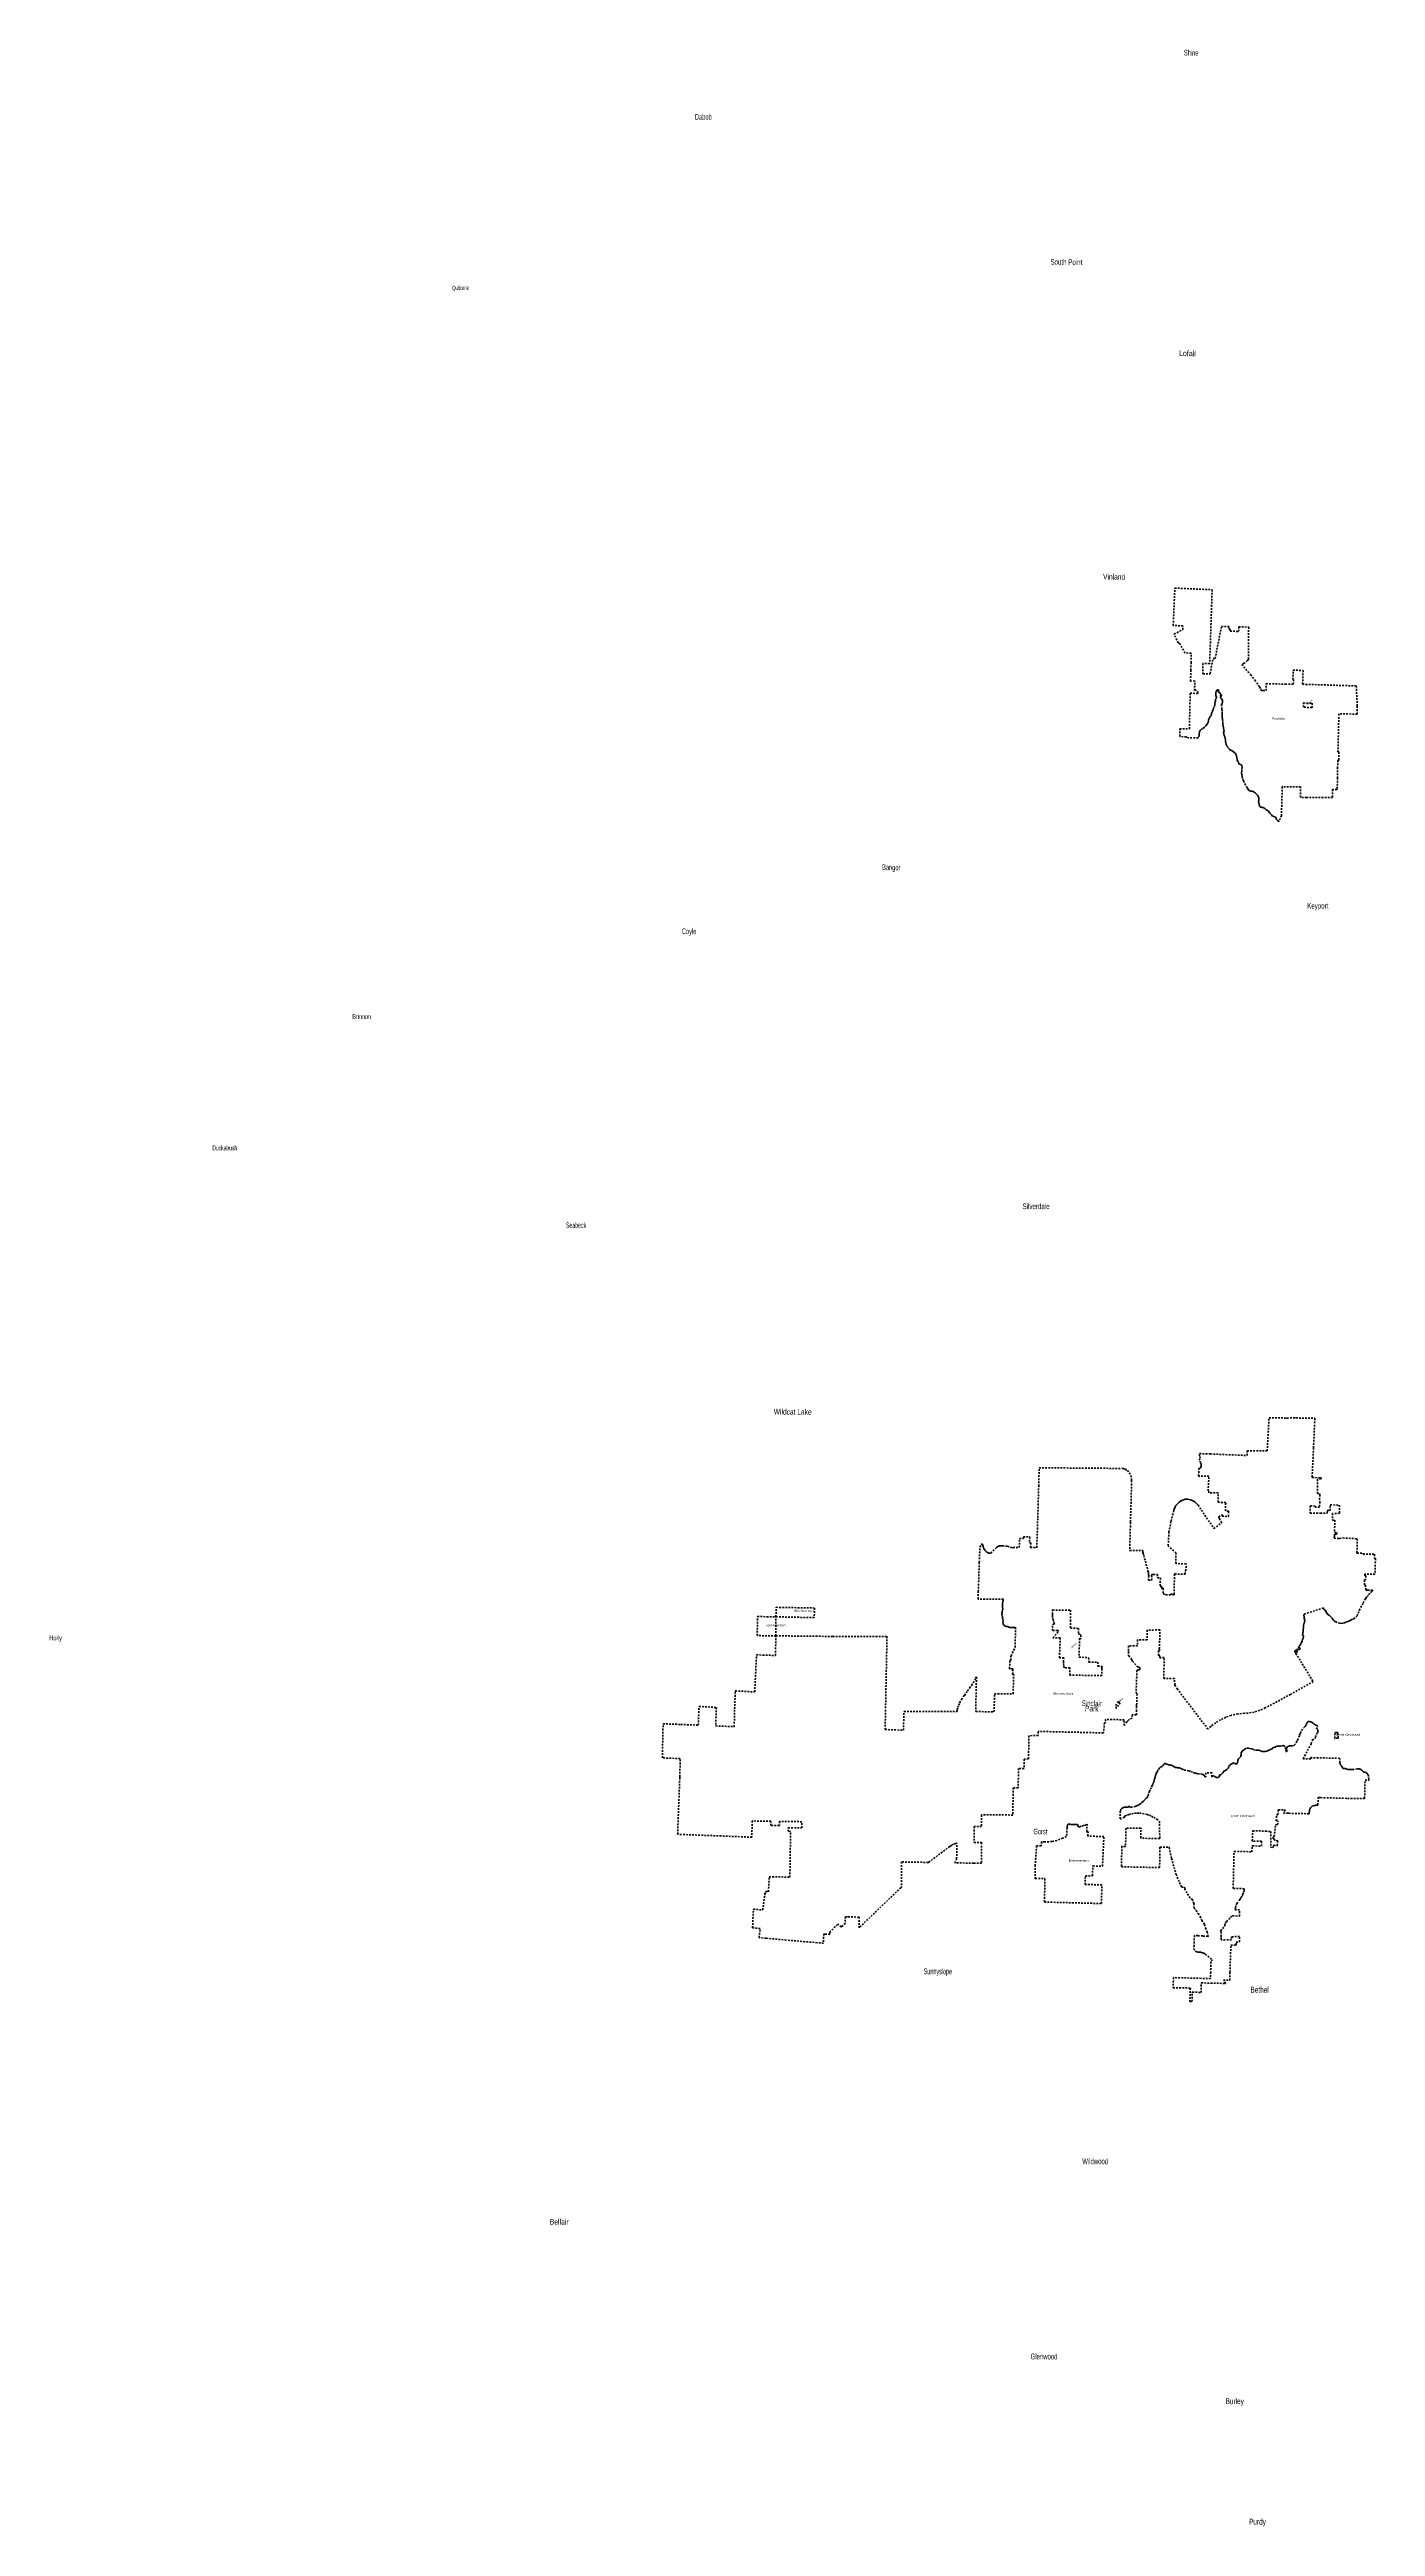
# Model space of a CAD drawing. Header units: feet. Extents: x -903180 to 1023491, y -707744 to 564635.
# Drawn here: x -491410 to -397663, y -35489 to 139624 of the extents above; entities that cross this region are included whole.
import ezdxf

# ---------------------------------------------------------------- set-up
doc = ezdxf.new("R2010")
doc.units = ezdxf.units.FT
doc.header["$LTSCALE"] = 80
doc.linetypes.add('SHORT_DASHED', pattern=[2.7, 1.5, -1.2])
doc.layers.add('13', color=7, linetype='SHORT_DASHED', lineweight=40)
doc.layers.add('16', color=7, linetype='Continuous')
doc.layers.add('36', color=7, linetype='Continuous')

msp = doc.modelspace()

# ---------------------------------------------------------------- linework, layer by layer
at = {"layer": '13'}
for p, q in [((-409154.26, 92911.43), (-409225.84, 92771.83)), ((-398958.73, 92632.28), (-400249.12, 92670.76)), ((-401509.36, 38577.57), (-401755.74, 38526.94)), ((-412134.04, 30373.94), (-412133.37, 30423.93)), ((-440050.65, 27475.61), (-440054.21, 28819.98)), ((-401210.97, 29293), (-401256.81, 29321.89)), ((-409303.62, 21071.29), (-409511.11, 20883.95)), ((-406887.55, 19464.32), (-406983.19, 19397.25)), ((-411799.83, 18165.48), (-411820.46, 18173.02)), ((-400131.07, 18353.94), (-400146.75, 18380.44)), ((-414948.64, 15355.95), (-414976.11, 15357.53)), ((-403783.96, 14928.44), (-402378.27, 14898.92)), ((-427486.71, 12744.3), (-427620.85, 12677.96)), ((-412091.13, 11770.89), (-412086.33, 11748.11))]:
    msp.add_line(p, q, dxfattribs=at)
for points in [[(-409225.84, 92771.83), (-409267.05, 92639.63), (-409289.79, 92523.16), (-409343.46, 92463.83), (-409407.92, 92372.47), (-409450.09, 92286.67), (-409463.44, 92230.5), (-409479.1, 92160.26), (-409500.98, 92082.09), (-409533.41, 91981.97), (-409585.58, 91900.41), (-409637.19, 91843.06), (-409695.47, 91757.61), (-409767.62, 91682.55), (-409881.98, 91610.43), (-409957.38, 91569.71), (-410014.59, 91532.63), (-410068.3, 91471.29), (-410104.63, 91377.3), (-410131.88, 91238.75), (-410133.91, 91148.05), (-410174.12, 90965.92), (-410180.17, 90954.03), (-410204.3, 90954.72), (-411037.73, 90978.56), (-411021.65, 91014.05), (-411012.64, 91033.94), (-411035.87, 91034.74), (-411485.89, 91050.18), (-411503.15, 91050.78), (-411502.82, 91070.87), (-411494.05, 91600.24), (-410822.34, 91604.59), (-410762.3, 94111.87), (-410251.02, 94106.83), (-410186.97, 94180.06), (-410346.19, 94352.9), (-410448.07, 94298.64), (-410442.87, 94982.15), (-410737.08, 94977.4), (-410709.6, 95743.62), (-410703.85, 96274.92), (-410687.96, 96949.09), (-411129.71, 96965.26), (-411518.28, 97654.83), (-411611.95, 97683.47), (-411895.79, 98294.54), (-411288.13, 98625.66), (-411276.09, 98872.49), (-411961.84, 98910.69), (-411847.48, 101548.23), (-409209.83, 101433.85), (-409384.68, 96221.92), (-409859.26, 96228.97), (-409866.33, 95516.89), (-409866.53, 95496.8), (-409850.44, 95496.41), (-409378.64, 95484.99), (-409358.28, 95484.5), (-409354.32, 95504.51), (-409145.11, 96562.29), (-408996.21, 96560.91), (-408551.19, 98844.19), (-408027.18, 98830.57), (-408033.45, 98655.68), (-407933.47, 98653.08), (-407938.84, 98503.17), (-407339.02, 98487.58), (-407327.38, 98812.39), (-406627.59, 98794.2), (-406632.23, 96633.42), (-406634.08, 96515.83), (-406714.68, 96421.44), (-406878.62, 96267.55), (-406946.83, 96235.23), (-407117.93, 96146.95), (-406484.89, 95415.24), (-406181.14, 95033.99), (-405926.38, 94665.42), (-405915.36, 94645.42), (-405900.64, 94625.42), (-405851.47, 94558.59), (-405758.64, 94405.92), (-405707.34, 94277.2), (-405607.74, 94304.5), (-405380.24, 94299.52), (-405386.19, 94793.56), (-404039.42, 94755.49), (-403473.11, 94750.73), (-403462.94, 95080.15), (-403504.85, 95083.29), (-403480.67, 95742.91), (-402778.77, 95727.28), (-402814.62, 94749.44)], [(-402814.62, 94749.44), (-399019.78, 94632.35), (-398950.18, 93194.25), (-398958.73, 92632.28)], [(-407347.64, 89248.56), (-407388.87, 89295.83), (-407427.49, 89369.26), (-407472.46, 89428.72), (-407449.57, 89462.5), (-407460.58, 89599.86), (-407483.06, 89674.96), (-407515.61, 89750.27), (-407555.57, 89853.98), (-407614.95, 89899.63), (-407693.95, 89967.9), (-407804.94, 90046.93), (-407902.36, 90101.47), (-408003.37, 90176.26), (-408093.78, 90275.01), (-408163.48, 90399.53), (-408211.75, 90491.32), (-408253.6, 90601.12), (-408273.65, 90694.31), (-408268.62, 90829.31), (-408284.67, 90922.42), (-408314.39, 91033.97), (-408354.4, 91135.67), (-408378.21, 91241.04), (-408397.68, 91360.44), (-408363.86, 91432.3), (-408387.86, 91529.61), (-408414.9, 91671.35), (-408433.65, 91823), (-408458.76, 91960.67), (-408457.44, 92109.86), (-408479.02, 92225.28), (-408487.09, 92314.18), (-408490.66, 92425.16), (-408501.68, 92562.52), (-408496.34, 92711.63), (-408502.65, 92879.14), (-408516.32, 92988.34), (-408545.35, 93220.86), (-408546.1, 93277.34), (-408511.56, 93381.46), (-408466.6, 93501.47), (-408478.33, 93606.59), (-408511.74, 93643.61), (-408560.29, 93723.31), (-408587.52, 93766.25), (-408614.75, 93809.19), (-408621.8, 93853.7), (-408598.81, 93891.52), (-408559, 93961.24), (-408544.32, 93987.14), (-408553.94, 94007.51), (-408574.15, 94003.91), (-408586.77, 93979.99), (-408607.48, 93954.22), (-408625.86, 93942.53), (-408625.55, 93956.63), (-408606.62, 93992.51), (-408603.57, 94038.83), (-408618.77, 94079.49), (-408645.95, 94124.45), (-408677.7, 94145.3), (-408705.42, 94166.07), (-408739.09, 94191), (-408788.69, 94224.34), (-408778.04, 94250.32), (-408751.02, 94288.06), (-408736.39, 94311.93), (-408721.8, 94333.8), (-408766.04, 94336.77), (-408793.85, 94353.51), (-408823.81, 94364.25), (-408839.86, 94366.6), (-408862.45, 94346.93), (-408891.66, 94301.19), (-408912.51, 94269.37), (-408946.06, 94209.61), (-408949.46, 94147.16), (-408952.83, 94086.74), (-408958.07, 94032.41), (-408943.73, 93953.46), (-408924.92, 93894.56), (-408902.3, 93825.51), (-408905.43, 93775.16), (-408934.47, 93737.48), (-408973.82, 93687.92), (-408978.84, 93643.66), (-408980.47, 93571.1), (-408991.7, 93518.92), (-408997.87, 93513), (-409016.71, 93390.4), (-409031.27, 93279.8), (-409084.91, 93131.74), (-409119.59, 93021.59), (-409154.26, 92911.43)], [(-400249.12, 92670.76), (-400249.6, 92650.97), (-400313.81, 89999.04), (-400314.32, 89977.89), (-400294.29, 89977.69), (-400263.85, 89977.38), (-400243.85, 89977.17), (-400244.33, 89957.33), (-400257.09, 89430.87), (-400258.01, 89380.63), (-400258.37, 89360.7), (-400278.37, 89361.19), (-400333.91, 89359.07), (-400335.92, 88874.21), (-400348.55, 88181.75), (-400349.27, 88141.75), (-400364.16, 87325.59), (-400364.47, 87308.36), (-400384.52, 87308.73), (-400691.13, 87314.35), (-400700.28, 86747.36), (-402499.36, 86747.94), (-402509.02, 86747.95), (-402539.36, 86748.37), (-402970.07, 86754.51), (-402951.77, 87487.45), (-404255.83, 87511.76), (-404311.56, 85472.34), (-404478.56, 85044.28), (-404581.41, 85109.2), (-404656.08, 85191.48), (-404688.21, 85284.94), (-404735.15, 85346.45), (-404850.87, 85393.32), (-404938.55, 85433.53), (-404995.78, 85485.19), (-405060.52, 85561.21), (-405125.03, 85647.3), (-405173.8, 85716.91), (-405234.74, 85782.77), (-405288.12, 85826.27), (-405389.53, 85882.92), (-405456.69, 85940.84), (-405515.98, 85990.52), (-405569.63, 86021.93), (-405633.71, 86037.44), (-405679.94, 86040.46), (-405728.01, 86051.58), (-405776.03, 86064.73), (-405818.11, 86073.71), (-405867.24, 86127.2), (-405868.22, 86173.6), (-405896.74, 86248.83), (-405918.45, 86358.19), (-405930.46, 86451.2), (-405918.51, 86535.63), (-405914.05, 86644.43), (-405920.26, 86727.24), (-405950.42, 86818.62), (-406002.95, 86900.43), (-406073.55, 86984.63), (-406158.32, 87065.12), (-406241.39, 87131.45), (-406308.9, 87173.24), (-406385.06, 87189.01), (-406465.51, 87192.78), (-406545.73, 87206.61), (-406629.25, 87252.79), (-406673.86, 87328.37), (-406745.57, 87452.93), (-406854.43, 87626.68), (-406944.81, 87816.18), (-406998.54, 87934.3), (-407059.73, 88078.8), (-407094.77, 88222.73), (-407113.93, 88356.23), (-407123.25, 88479.44), (-407116.71, 88592.22), (-407110.95, 88759.46), (-407087.85, 88892.04), (-407104.16, 88973.06), (-407148.77, 89048.64), (-407210.25, 89090.31), (-407284.8, 89087.89), (-407319.94, 89137.04), (-407339.21, 89175.78), (-407322.11, 89219.77), (-407347.64, 89248.56)], [(-408248.89, 36908.46), (-408792.55, 36918.11), (-408787.49, 37581.16), (-409455.77, 37591.42), (-409452.54, 37716.38), (-409498.1, 37717.08), (-409436.75, 38761.21), (-410168.42, 38770.95), (-410145.58, 39313.4), (-410084.15, 39315.42), (-410054, 39322.96), (-410023.85, 39356.87), (-409986.63, 39467.58), (-409975.32, 39584.4), (-410022.52, 39721.9), (-410121.01, 39889.41), (-410053.76, 40038.03), (-410107.79, 40210.86), (-410101.11, 40360.72), (-409334.34, 40332.58), (-406736.31, 40226.78), (-406733.56, 40565), (-405319.2, 40546.66), (-405188.56, 42896.65), (-403960.02, 42873.75), (-403940.02, 42873.38), (-403920.02, 42875.18), (-403323.37, 42882.05), (-403303.37, 42882.28), (-403283.37, 42880.44), (-401974.29, 42856.81), (-401951.29, 42856.4), (-401952.16, 42836.45), (-402042.21, 40768.05), (-402137.9, 38732.17), (-402133.34, 38688.99), (-402130.73, 38664.28), (-402111.23, 38663.92), (-401525.31, 38653.08), (-401498.05, 38652.58), (-401501.05, 38632.71), (-401509.36, 38577.57)], [(-423973.16, 30059.54), (-425750.5, 30079.65), (-425741.76, 30611.19), (-425674.22, 32669.77), (-425625.1, 33750.92), (-425534.41, 33949.49), (-425465.55, 33948.48), (-425445.09, 33948.18), (-425441.92, 33928.19), (-425432.74, 33870.48), (-425410.25, 33784.91), (-425378.93, 33702.17), (-425350.93, 33646.61), (-425307.65, 33577.45), (-425257.38, 33513.19), (-425200.67, 33454.55), (-425138.13, 33402.15), (-425091.17, 33370.51), (-425063.47, 33351.85), (-425051.17, 33344.07), (-425034.48, 33334.92), (-425010.74, 33324.97), (-424986.08, 33317.55), (-424960.79, 33312.75), (-424935.14, 33310.63), (-424909.4, 33311.19), (-424903.87, 33311.89), (-424882.38, 33314.63), (-424863.87, 33332.25), (-424480.94, 33696.74), (-424459.2, 33717.44), (-424440.94, 33732.43), (-424400.77, 33761.37), (-424355.36, 33787.34), (-424307.48, 33808.43), (-424257.66, 33824.4), (-424226.45, 33830.9), (-424203.31, 33835.72), (-424186.45, 33836.25), (-424030.38, 33841.13), (-423682.34, 33817.03), (-423489.25, 33733.87), (-423318.54, 33673.27), (-423307.8, 33703.26), (-423300.81, 33722.78), (-423280.64, 33723.09), (-422846.9, 33719.48), (-422830.06, 34361.04), (-422550.03, 34358.5), (-422546.88, 34478.49), (-422106.83, 34474.51), (-422117.86, 34054.59), (-422037.85, 34053.87), (-422046.81, 33712.82), (-421608.22, 33709.18), (-421538.2, 35838.27), (-421474.97, 38058.1), (-421438.69, 39358.23), (-415486.75, 39309.41), (-415354.57, 39251.15), (-415198.69, 39158.31), (-415082.02, 38999.6), (-414947.7, 38806.4), (-414903.02, 38490.61), (-414900.13, 38470.2), (-414900.69, 38450.61), (-414984.73, 35481.43), (-415042.16, 33502.59), (-414101.09, 33500.01), (-414102.73, 33394.06), (-414089.22, 33324.13), (-414044.72, 33160.25), (-413746.1, 32081.17), (-413715.24, 31938.95), (-413699.4, 31794.28), (-413697.18, 31719.3), (-413705.54, 31404.8), (-413487.54, 31399.9), (-413480.86, 31669.82), (-413505.86, 31670.38), (-413502.4, 31810.35), (-413362.44, 31807.18), (-413362.04, 31823.21), (-413062.11, 31816.47), (-413068.06, 31575.52), (-412868.12, 31571.02), (-412882.51, 30989), (-412800.92, 30987.37), (-412802.92, 30837.37), (-412677.94, 30834.89), (-412683.28, 30434.9), (-412483.31, 30430.92), (-412483.97, 30380.9), (-412134.04, 30373.94)], [(-401755.74, 38526.94), (-401765.41, 37530.39), (-401608.82, 37503.85), (-401595.75, 37439.22), (-401615.37, 37216.02), (-401599.51, 36945.96), (-401621.38, 36579.84), (-401927.41, 36576.43), (-401924.16, 36654.91), (-402286.11, 36678.52), (-402290.3, 36180.79), (-402290.47, 36160.67), (-402277.34, 36160.44), (-401547.76, 36147.8), (-401108.08, 36142.45), (-401087.2, 36142.2), (-401086.02, 36153.69), (-401067.71, 36331.83), (-400874.55, 36326.88), (-400856.06, 36733.32), (-400200.78, 36712.15), (-400210.1, 36137.33), (-400702.15, 36134.69), (-400703.7, 35655.02), (-400542.98, 35653.37), (-400550.63, 34785.68), (-400391.62, 34785.27), (-400393.68, 34654.43), (-400560.56, 34667.03), (-400562.88, 34520.08), (-400568.37, 34517.61), (-400575.87, 34374.92), (-400294.62, 34361.96), (-400211.87, 34352.07), (-399974.36, 34396.76), (-398945.51, 34343.36), (-398973.88, 33342.04), (-398974.44, 33322.03), (-398955.15, 33321.69), (-398535.92, 33314.33), (-398537.64, 33254.36), (-397728.47, 33240.16), (-397737.94, 32940.29), (-397662.95, 32938.97), (-397697.82, 31835.04), (-398417.93, 31847.68), (-398420.86, 31745.6), (-398421.65, 31717.96), (-398401.43, 31717.96), (-398350.68, 31717.98), (-398357.73, 31424.71), (-398437.83, 31425.34), (-398439.63, 31056.91), (-398358.33, 31055.16), (-398351.32, 30713.04), (-398210.74, 30712.76), (-397815.05, 30705.96), (-397819.25, 30701.17), (-397923.38, 30608.12), (-398066.08, 30493.51), (-398162.86, 30356.06), (-398244.86, 30262.68), (-398302.21, 30199.12), (-398372.29, 30095.5), (-398483.88, 29911.95), (-398540.54, 29765.83), (-398645.97, 29590.26), (-398764.45, 29352.48), (-398841.62, 29182.51), (-398904.69, 29012.33), (-398965.05, 28886.41), (-399108.01, 28755.69), (-399246.5, 28653.1), (-399341.43, 28632.4), (-399457.34, 28557.65), (-399556.55, 28520.9), (-399680.2, 28466.41), (-399765.09, 28443.54), (-399860.31, 28404.72), (-399979.7, 28364.25), (-400066.42, 28353.49), (-400186.91, 28371.43), (-400361.31, 28416.35), (-400465.35, 28456.2), (-400569.1, 28514.14), (-400632.48, 28579.53), (-400697.27, 28683.19), (-400796.26, 28787.39), (-400865.39, 28870.98), (-400936.86, 28934.48), (-401024.79, 28974.07), (-401080, 29047.39), (-401138.77, 29148.95), (-401177.75, 29230.08), (-401210.97, 29293)], [(-412133.37, 30423.93), (-411993.39, 30421.14), (-411994.06, 30371.15), (-411901.18, 30368.9), (-411905.21, 30413.16), (-411871.58, 31834.06), (-411871.1, 31854.06), (-411851.2, 31853.52), (-411120.2, 31833.72), (-411117.95, 32075.3), (-411060.91, 32076.43), (-411055.49, 32567.63), (-411778.9, 32582.44), (-411764.61, 33330.1), (-412317.66, 33848.3), (-412271.96, 34711.26), (-412270.89, 34731.26), (-412269.83, 34751.26), (-412267.48, 34795.63), (-412113.37, 35582.65), (-411938.78, 36244.59), (-411932.51, 36264.59), (-411928.07, 36284.59), (-411908, 36374.9), (-411872.1, 36482.04), (-411825.19, 36584.84), (-411767.8, 36682.17), (-411700.54, 36772.98), (-411624.16, 36856.25), (-411539.5, 36931.08), (-411447.48, 36996.66), (-411349.1, 37052.25), (-411245.46, 37097.26), (-411172.66, 37120.76), (-411144.74, 37129.77), (-411132.66, 37130.6), (-411046.22, 37136.57), (-410939.62, 37132.76), (-410834.01, 37117.83), (-410730.53, 37091.94), (-410630.33, 37055.38), (-410534.5, 37008.54), (-410444.08, 36951.95), (-410360.08, 36886.21), (-410283.42, 36812.05), (-410233.99, 36753.27), (-410227.57, 36745.64), (-410205.58, 36713.27), (-409085.95, 35066.05), (-408545.18, 35455.65), (-408524.97, 35470.21), (-408539.65, 35490.06), (-408646.56, 35647.64), (-408681.3, 35756.86), (-408736.44, 35859.8), (-408750.32, 35878.33), (-408731.42, 35891.06), (-408503.96, 36044.23), (-408507.32, 35928.27), (-408046.73, 35921.85), (-408040.58, 36296.88), (-408268.57, 36304.59), (-408248.89, 36908.46)], [(-440050.65, 27475.61), (-436034.05, 27433.24), (-434729.87, 27434.49), (-432198.81, 27437.89), (-432330.97, 20852.52), (-431042.54, 20807.69), (-430996.64, 22126.9), (-427268.51, 22120.02), (-427246.49, 22119.98), (-427245.83, 22124.88), (-427227.44, 22261.97), (-427191.72, 22426.2), (-427131.54, 22585.32), (-427062.64, 22747.99), (-426935.26, 22979.48), (-426723.97, 23266.84), (-426512.01, 23585.61), (-426358.71, 23787.27), (-426233.2, 23974.72), (-426103.82, 24150.04), (-426000.56, 24331.76), (-425929.96, 24481.75), (-425883.71, 24561.61), (-425874.25, 24577.95), (-425874.6, 24561.61), (-425927.49, 22123.83), (-424637.52, 22100.04), (-424591.33, 23379.61), (-423281.77, 23385.12), (-423242.94, 24714.57), (-423242.35, 24734.5), (-423264.71, 24735.15), (-423298.32, 24736.14), (-423317.27, 24736.69), (-423316.74, 24756.72), (-423307.15, 25116.56), (-423306.62, 25136.56), (-423326.79, 25137.14), (-423511.68, 25142.54), (-423531.68, 25134.52), (-423531.15, 25154.52), (-423515.99, 25723.29), (-423515.46, 25743.29), (-423495.46, 25739.79), (-423465.97, 25738.92), (-423445.97, 25738.34), (-423445.39, 25758.34), (-423438.42, 26019.75), (-423437.74, 26045.5), (-423430.98, 26059.75), (-423145.22, 26662.6), (-423108.32, 28061.02), (-423107.87, 28077.85), (-423127.79, 28075.06), (-423254.72, 28057.3), (-423403.66, 28069.49), (-423522.6, 28065.14), (-423592.71, 28094.33), (-423662.52, 28145.65), (-423745.2, 28140.78), (-423807.8, 28131.61), (-423829.67, 28152.05), (-423893.71, 28183.17), (-423955.01, 28266.59), (-423980.3, 28331.36), (-424002.82, 28450.47), (-423991.49, 28540.9), (-424000.33, 28629.61), (-424024.94, 28742.7), (-424030.18, 28801.16), (-424054.63, 28926.33), (-424075.58, 29013.19), (-424078.74, 29075.65), (-424063.74, 29139.86), (-424044.85, 29193.95), (-424025.4, 29288.29), (-424018.26, 29366.71), (-424028.47, 29501.74), (-424027.43, 29576.21), (-424026.39, 29650.69), (-424025.72, 29698.99), (-424022.44, 29789.55), (-424009.23, 29869.89), (-423994.09, 29944.16), (-423974.44, 30052.6), (-423973.16, 30059.54)], [(-440050.65, 27475.61), (-441373.06, 27491.79), (-441356.59, 28837.74), (-440054.21, 28819.98)], [(-401256.81, 29321.89), (-401312.4, 29371.05), (-401333.93, 29409.63), (-401348.09, 29453.25), (-402687.02, 29011.09), (-402707.02, 29004.49), (-402714.51, 28984.49), (-402723.83, 28959.59), (-402722.3, 28929.37), (-402713.92, 28822.53), (-402693.28, 28727.59), (-402678.26, 28658.91), (-402671.16, 28598.4), (-402656.02, 28537.77), (-402658.79, 28489.49), (-402671.34, 28459.48), (-402712.98, 28371.52), (-402727.96, 28315.37), (-402745.49, 28225.04), (-402743.08, 28122.32), (-402748.5, 28033.81), (-402764.2, 27931.37), (-402783.93, 27828.99), (-402783.15, 27754.28), (-402783.13, 27752.47), (-402793.94, 27704.32), (-402807.48, 27611.9), (-402818.46, 27553.69), (-402795.3, 27490.92), (-402755.31, 27474.2), (-402758.33, 27409.82), (-402780.02, 27311.5), (-402819.81, 27213.45), (-402841.51, 27113.11), (-402868.56, 27057.14), (-402893.53, 27005.18), (-402914.39, 26959.18), (-402956, 26873.25), (-403003.51, 26795.45), (-403062.6, 26750.03), (-403103.51, 26708.37), (-403122.04, 26682.48), (-403110.44, 26652.11), (-403086.42, 26643.69), (-403049.78, 26669.31), (-403035.95, 26652.99), (-403006.15, 26628.38), (-402978.48, 26595.74), (-403009.5, 26543.86), (-403046.51, 26494.1), (-403062.89, 26476.22), (-403100.66, 26507), (-403144.51, 26533.84), (-403166.39, 26550.27), (-403186.64, 26542.53), (-403219.22, 26518.86), (-403243.66, 26501.11), (-403232.62, 26434.51), (-403211.03, 26399.96), (-403191.83, 26341.27), (-403186.04, 26325.08), (-403220.57, 26305.47), (-403242.19, 26338.01), (-403271.9, 26368.66), (-403304.85, 26449.7), (-403335.19, 26440.09), (-403361.64, 26422.37), (-403369.77, 26416.45), (-403354.44, 26367.89), (-403315.15, 26306.9), (-403279.56, 26266.1), (-403282.47, 26262.41), (-403299.15, 26241.3), (-403287.53, 26222.41), (-402067.6, 24238.78), (-403631.58, 23355.82), (-403651.58, 23344.53), (-403671.58, 23335.12), (-405407.91, 22400.15), (-405427.91, 22390.5), (-405447.91, 22380.6), (-405450.83, 22379.15), (-405838.03, 22213.46), (-406240.43, 22089.15), (-406653.62, 22007.59), (-406917.31, 22002.59), (-407399.19, 21954.34), (-407873.38, 21855.97), (-407876.96, 21854.9), (-408254.14, 21718.92), (-408615.04, 21544.25), (-408955.71, 21332.83), (-409263.62, 21093.76), (-409283.62, 21089.35), (-409303.62, 21071.29)], [(-427620.85, 12677.96), (-427727.32, 12610.6), (-427744.66, 12599.63), (-427767.32, 12582.65), (-429249.93, 11471.42), (-429269.42, 11456.81), (-429289.93, 11457.16), (-431174.07, 11489.69), (-431182.68, 9726.79), (-431182.78, 9706.82), (-431202.78, 9687.56), (-431223.52, 9667.59), (-434174.46, 6834.06), (-434175.84, 7590.66), (-434995.11, 7618.66), (-435015.11, 7617.78), (-435035.11, 7617.99), (-435144.63, 7619.11), (-435151.3, 7161.87), (-435408.4, 6904.77), (-435425.6, 6887.57), (-435446.83, 6904.77), (-435663.42, 7080.16), (-435679.56, 7093.22), (-435703.42, 7069.36), (-436208.73, 6564.05), (-436228.94, 6543.84), (-436229.45, 6529.61), (-436235.21, 6370.77), (-436492.32, 6385.25), (-436669.41, 6400.71), (-436693.22, 5743.63), (-438002.85, 5853.82), (-439320.68, 5969.74), (-440745.14, 6093.6), (-441248.1, 6138.52), (-441161.02, 6786.2), (-441705.42, 6831.92), (-441643.78, 8150.73), (-440985.2, 8096.17), (-440847.71, 9134.61), (-440830.74, 9208.72), (-440772.44, 9387.94), (-440764.83, 9402.45), (-440580.49, 9386.53), (-440524.23, 10442.98), (-439064.28, 10417.56), (-439016.99, 13663.78), (-439169.82, 13646.33), (-439182.33, 13904.1), (-438231.92, 13907.35), (-438217.49, 14335.87), (-439803.16, 14360.54), (-439810.99, 14058.43), (-440410.99, 14066.18), (-440403.21, 14366.14), (-441732.49, 14388.52), (-441752.82, 13241.12), (-447002.69, 13445.56), (-446851.21, 17466.57), (-446850.91, 17486.92), (-446850.61, 17506.92), (-446849.69, 17526.92), (-446818.26, 18793.84), (-448081.16, 18851.66), (-448029.53, 21254.32), (-446771.66, 21212.6), (-445542.15, 21159.23), (-445487.88, 22485.6), (-444261.99, 22411.39), (-444314.65, 21105.89), (-443004.62, 21051.23), (-442969.84, 22310.82), (-442924.77, 23584.34), (-441553.02, 23510.69), (-441423.62, 26127.3), (-440092.64, 26090.65), (-440050.65, 27475.61)], [(-409511.11, 20883.95), (-411661.51, 23704.08), (-411848.79, 23998.68), (-411880.28, 24454.48), (-412627.19, 24457.38), (-412603.04, 25936.54), (-412910.54, 25931.03), (-412908.99, 26104.45), (-413009.23, 26079.46), (-413006.42, 26395.91), (-413006.24, 26415.9), (-412986.24, 26416.02), (-412947.2, 26416.24), (-412926.22, 26416.35), (-412926.04, 26436.35), (-412924.98, 26556.38), (-412944.99, 26556.26), (-412939.39, 27185.83), (-412919.39, 27185.53), (-412913.09, 27894.27), (-413800.76, 27882.24), (-413807.43, 27191.14), (-414489.8, 27200.09), (-414494.5, 26763.46), (-415121.11, 26770.58), (-415122.2, 26398.03), (-415122.29, 26365.6), (-415122.29, 26358.03), (-415122.29, 26090.84), (-415122.29, 26062.34), (-415111.93, 26050.84), (-414902.36, 25818.14), (-414885.14, 25799.02), (-414877.79, 25778.14), (-414855.39, 25714.48), (-414846.3, 25688.65), (-414833.54, 25674.48), (-414508.11, 25313.12), (-414490.62, 25293.7), (-414469.16, 25285.2), (-414351.09, 25238.41), (-414330.38, 25230.21), (-414330.78, 25210.49), (-414333.11, 25096.84), (-414333.52, 25076.84), (-414433.02, 25065.68), (-414525.85, 25021.51), (-414588.73, 23450.33), (-414522.38, 23366.77), (-414544.5, 22708.72), (-414557.78, 22569.38), (-414547.86, 22485.79), (-414547.86, 22217.94), (-414568.19, 21897.71), (-414872.12, 21901.78), (-414881.03, 21646.23), (-415052.18, 21576.21), (-415157, 21487.93), (-415252.11, 21392.82), (-415441.07, 21128.27), (-415426.48, 21546.66), (-416742.66, 21556.95), (-416747.64, 21334.11), (-416828.14, 21332), (-416885.29, 20634.07), (-416886.93, 20614.04), (-416908.43, 20614.53), (-421481.82, 20720.03), (-421501.83, 20715.98), (-421501.8, 20690.83), (-421501.51, 20424.6), (-422178.61, 20416.14), (-422185.35, 18777.6), (-422512.13, 18750.05), (-422511.1, 18101.83), (-422896.02, 18095.24), (-422928.82, 16719.72), (-423275.55, 16726.61), (-423302.46, 14806.95), (-425487.1, 14828.63), (-425507.1, 14828.83), (-425507.16, 14808.06), (-425509.61, 13996.95), (-426044.32, 13990.61), (-426044.34, 12871.12), (-425533.04, 12877.17), (-425513.04, 12877.41), (-425513.1, 12857.41), (-425517.46, 11398.12), (-426073.66, 11410.9), (-427398.95, 11420.36), (-427277.1, 11704.12), (-427251.56, 12823.13), (-427346.38, 12796.27), (-427486.71, 12744.3)], [(-400146.75, 18380.44), (-400159.58, 18408.43), (-400169.41, 18437.61), (-400176.14, 18467.66), (-400179.69, 18498.25), (-400180.2, 18523.37), (-400190.8, 18815.51), (-402234.39, 18866.94), (-402235.92, 18794.47), (-402236.34, 18774.47), (-402256.33, 18775.51), (-402775.5, 18789.2), (-402209.29, 19851.64), (-402126.5, 20124.18), (-401921.43, 20237.84), (-401903.84, 20332.2), (-401828.85, 20492.11), (-401762.43, 20619.96), (-401687.71, 20763.78), (-401832.82, 20878.72), (-401754.53, 21077.02), (-401746.64, 21097.02), (-401766.64, 21105.15), (-401875.23, 21149.31), (-401929.06, 21182.33), (-401992.52, 21241.69), (-402062.03, 21301.13), (-402141.79, 21348.64), (-402239.63, 21398.44), (-402317.66, 21427.82), (-402404.21, 21427.11), (-402452.99, 21397.65), (-402485.82, 21357.89), (-402537.96, 21241.91), (-402589.76, 21148.07), (-402674.2, 21026.55), (-402821.48, 20875.78), (-402930.64, 20718.38), (-402983.32, 20568.19), (-403033.9, 20424.01), (-403162.91, 20156.19), (-403211.28, 20024.05), (-403316.82, 19840.43), (-403363.93, 19788.8), (-403443.39, 19727.6), (-403550.44, 19703.05), (-403567.56, 19704.03), (-403570.52, 19704.01), (-403575.4, 19703.98), (-403579.58, 19703.96), (-403586.65, 19703.66), (-403616.06, 19702.86), (-403654.62, 19701.11), (-403686.49, 19699.4), (-403697.33, 19698.44), (-403734.78, 19695.11), (-403737.33, 19694.72), (-403797.77, 19685.55), (-403880.82, 19654.54), (-403934.32, 19574.79), (-403945.7, 19482.34), (-403937.05, 19381.58), (-403926.41, 19278.76), (-403984.57, 19297.71), (-404006.33, 19469.13), (-404068.69, 19619), (-404115.84, 19704.23), (-404164.07, 19712.98), (-404256.96, 19698.21), (-404390.14, 19684.02), (-404507.09, 19677.65), (-404652.27, 19669.69), (-404704.95, 19648.3), (-404772.64, 19562.71), (-404804.62, 19581.28), (-404876.88, 19600.45), (-404927.96, 19550.85), (-404971.14, 19489.07), (-405044.13, 19455.9), (-405163.49, 19421.38), (-405260.81, 19378.49), (-405352.25, 19323.45), (-405439.3, 19294.51), (-405572.22, 19298.43), (-405668.85, 19303.85), (-405785.18, 19341.76), (-405909.47, 19385.82), (-405989.9, 19397.05), (-406157.29, 19385.37), (-406283.55, 19433.48), (-406423.79, 19489.86), (-406556.37, 19517.93), (-406638.65, 19541.26), (-406814.13, 19527.68), (-406887.55, 19464.32)], [(-406983.19, 19397.25), (-407076.87, 19326.13), (-407126.21, 19256.38), (-407155.55, 19176.28), (-407162.09, 19140.13), (-407169.3, 19057.71), (-407172.14, 18999.37), (-407180.79, 18957.21), (-407227.83, 18907.56), (-407278.84, 18862), (-407342.39, 18784.4), (-407367.19, 18740.48), (-407384.24, 18674.28), (-407391.02, 18622.05), (-407418.65, 18519.77), (-407468.3, 18427.88), (-407518.97, 18406.47), (-407565.04, 18425.26), (-407594.84, 18455.88), (-407642.67, 18492.8), (-407717.56, 18467.7), (-407810.82, 18426.78), (-407904.05, 18387.86), (-407955.04, 18344.3), (-407993.99, 18296.54), (-408045.08, 18244.94), (-408057.96, 18188.76), (-408062.58, 18146.56), (-408093.42, 18102.71), (-408169.09, 18023.27), (-408276.75, 17960.4), (-408357.84, 17925.34), (-408409.19, 17855.62), (-408458.49, 17787.88), (-408521.93, 17718.34), (-408593.25, 17660.99), (-408653.88, 17647.76), (-408690.26, 17640.24), (-408684.63, 17609.96), (-408689.4, 17557.69), (-408720.32, 17507.81), (-408773.15, 17476.35), (-408833.97, 17449.04), (-408904.39, 17456.1), (-408946.16, 17494.95), (-409006.25, 17519.97), (-409060.58, 17524.78), (-409096.38, 17557.49), (-409094.2, 17569.55), (-409144.36, 17584.35), (-409189.33, 17538.7), (-409207.89, 17516.4), (-409224.38, 17496.58), (-409224.2, 17516.4), (-409221.55, 17808.26), (-409655.48, 17781.28), (-409651.45, 17500.17), (-409655.22, 17500.17), (-409721.1, 17500.17), (-409719.22, 17582.99), (-409809.57, 17635.7), (-409924.39, 17688.4), (-410099.45, 17727.93), (-410210.51, 17731.7), (-410319.7, 17748.25), (-410374.64, 17757.08), (-410435.47, 17778.66), (-410589.51, 17834.59), (-410738.88, 17893.69), (-410809.52, 17918.71), (-410864.95, 17933.92), (-411077.1, 17969.49), (-411242.42, 17996.47), (-411237.66, 18018.04), (-411245.51, 18016.32), (-411255.51, 18015.83), (-411266.73, 18016.81), (-411279.05, 18019.51), (-411289.84, 18024.91), (-411304.56, 18034.72), (-411317.8, 18044.77), (-411332.52, 18054.59), (-411358.52, 18067.83), (-411385.75, 18082.79), (-411404.39, 18092.36), (-411418.37, 18098.98), (-411452.72, 18113.95), (-411487.79, 18127.68), (-411512.81, 18136.51), (-411530.96, 18142.15), (-411542.49, 18145.34), (-411556, 18147.78), (-411573.89, 18149.51), (-411627.09, 18152.43), (-411706.53, 18156.22), (-411757.07, 18158.6), (-411782.52, 18161.26), (-411799.83, 18165.48)], [(-411820.46, 18173.02), (-411843.74, 18184.18), (-411892.03, 18212.21), (-411958.68, 18252.25), (-412021.83, 18290.58), (-412047.32, 18305.97), (-412066.61, 18316.37), (-412093.1, 18326.24), (-412123.55, 18334.44), (-412151.96, 18341.06), (-412180.39, 18345.35), (-412223.93, 18349.21), (-412254.78, 18351.84), (-412280.32, 18355.08), (-412298.13, 18358.4), (-412317.47, 18363.44), (-412341.95, 18372.06), (-412365.29, 18381.97), (-412388.04, 18392.45), (-412413.63, 18404.21), (-412433.47, 18412.61), (-412455.86, 18421.19), (-412478.16, 18429.39), (-412500.43, 18436.68), (-412518.62, 18441.52), (-412536.66, 18444.96), (-412557.44, 18446.73), (-412573.69, 18445.2), (-412589.9, 18437.79), (-412604.42, 18426.23), (-412620.7, 18408.71), (-412638.71, 18385.71), (-412647.48, 18367.45), (-412655.51, 18342.34), (-412660.48, 18329.06), (-412666.27, 18318.38), (-412672.52, 18310.63), (-412684, 18300.8), (-412697.46, 18291.14), (-412705.78, 18284.56), (-412714.02, 18275.26), (-412717.2, 18268.76), (-412720.95, 18260.98), (-412724.14, 18256.53), (-412730.27, 18251.89), (-412740.61, 18247.34), (-412755.64, 18242.95), (-412770.11, 18238.72), (-412784.34, 18232.01), (-412800.48, 18223.06), (-412827.08, 18207.61), (-412853.98, 18191.03), (-412879.3, 18175.6), (-412894.11, 18165.22), (-412908.67, 18152.38), (-412920.94, 18137.69), (-412932.31, 18122.86), (-413023.49, 18001.6), (-413044.69, 17969.93), (-413058.39, 17939.08), (-413071.58, 17905.89), (-413079.3, 17889.61), (-413094.27, 17863.93), (-413136.02, 17797.32), (-413152.43, 17766.78), (-413188.08, 17687.22), (-413222.21, 17557.98), (-413253.73, 17431.92), (-413298.73, 17300.82), (-413320.3, 17238.65), (-413343.73, 17141.87), (-413371.2, 17073.11), (-413404.72, 16992.31), (-413446.88, 16884.1), (-413523.64, 16738.35), (-413594.02, 16599.38), (-413647.39, 16494.2), (-413706.96, 16307.34), (-413746.04, 16167.22), (-413785.3, 16076.14), (-413823.66, 16032.98), (-413896.17, 15968.14), (-414014.2, 15868.25), (-414027.63, 15836.7), (-414097.9, 15757.78), (-414174.36, 15684.84), (-414285.94, 15594.55), (-414371.63, 15540.92), (-414462.07, 15492.89), (-414548.7, 15449.9), (-414641.37, 15420.68), (-414871.6, 15362.92), (-414900.69, 15356.53), (-414920.6, 15354.98), (-414948.64, 15355.95)], [(-402378.27, 14898.92), (-402358.45, 14898.5), (-402353.99, 14919.34), (-402340.69, 14981.56), (-402335.36, 15065.55), (-402332.99, 15162.55), (-402329.83, 15178.78), (-402328.84, 15183.87), (-402307.42, 15218.78), (-402246.2, 15318.53), (-402196.28, 15378.42), (-402141.45, 15426.27), (-402018.24, 15471.52), (-401896.93, 15493.45), (-401788.17, 15505.88), (-401731.24, 15516.37), (-401712.43, 16045.86), (-401583.75, 16039.08), (-401558.25, 16037.88), (-401543.75, 16037.49), (-399633.48, 15985.59), (-398458.4, 15968.49), (-398431.12, 15968.09), (-398430.65, 15988.2), (-398400.38, 17282.78), (-398125.15, 17278.77), (-398101.68, 17278.43), (-398120.73, 17298.48), (-398125.34, 17306.12), (-398129.14, 17314.24), (-398132.07, 17322.71), (-398134.1, 17331.44), (-398135.2, 17340.33), (-398155.14, 17522.94), (-398157.26, 17542.43), (-398161.12, 17562.94), (-398166.99, 17589.32), (-398178.86, 17624.73), (-398194.37, 17658.7), (-398213.34, 17690.87), (-398235.58, 17720.88), (-398260.82, 17748.39), (-398288.81, 17773.12), (-398319.23, 17794.79), (-398351.74, 17813.16), (-398374.74, 17823.14), (-398387.23, 17828.57), (-398414.74, 17836.35), (-398453.36, 17848.84), (-398498.67, 17868.93), (-398541.64, 17893.65), (-398561.78, 17908.24), (-398579.39, 17920.99), (-398600.79, 17942.72), (-398614.08, 17956.21), (-398633.08, 17975.51), (-398653.95, 17992.42), (-398668.32, 18003.77), (-398700.98, 18024.44), (-398735.63, 18041.58), (-398771.87, 18055), (-398809.33, 18064.56), (-398847.57, 18070.15), (-398886.19, 18071.71), (-398904.77, 18070.52), (-398924.81, 18069.23), (-398944.77, 18066.98), (-399213.34, 18036.73), (-399227.64, 18035.12), (-399253.34, 18031.87), (-399319.18, 18023.56), (-399399.16, 18018.36), (-399461.3, 18017.75), (-399480.68, 18017.69), (-399481.73, 18017.66), (-399533.62, 18018.65), (-399585.12, 18025.06), (-399635.67, 18036.82), (-399664.71, 18046.87), (-399686.07, 18054.26), (-399704.71, 18061.7), (-399744.55, 18076.04), (-399796.9, 18088.9), (-399850.31, 18096.21), (-399904.19, 18097.9), (-399940.17, 18095.26), (-399960.28, 18093.79), (-399969.54, 18113.55), (-399993.44, 18164.57), (-400033.96, 18231.73), (-400081.28, 18294.28), (-400096.47, 18311.15), (-400112.46, 18328.9), (-400129, 18351.15), (-400131.07, 18353.94)], [(-414976.11, 15357.53), (-415000.96, 15361.38), (-415016.42, 15366.2), (-415025.33, 15371.01), (-415032, 15380.77), (-415036.82, 15392.68), (-415042.71, 15403.37), (-415053.72, 15412.56), (-415065.61, 15420.03), (-415076.46, 15425.28), (-415087.24, 15428.52), (-415098.27, 15429.05), (-415111.84, 15424.42), (-415123.9, 15415.83), (-415129.43, 15410.07), (-415130.36, 15403.95), (-415129.14, 15397.57), (-415125, 15388.62), (-415119.66, 15379.94), (-415114.91, 15375.51), (-415116.64, 15365.94), (-415120.96, 15359.42), (-415126.21, 15357.02), (-415139.86, 15357.38), (-415159.15, 15360.48), (-415196.5, 15367.88), (-415235.83, 15370.43), (-415295.77, 15364.69), (-415401.92, 15355.77), (-415445.13, 15351.73), (-415486.94, 15342.7), (-415527.06, 15326.57), (-415578.29, 15290.82), (-415629.07, 15243.35), (-415643.75, 15228.74), (-415657.12, 15213.64), (-415668.65, 15197.85), (-415674.02, 15188.93), (-415676.05, 15183.19), (-415676.81, 15174.43), (-415675.6, 15160.31), (-415675.67, 15145.87), (-415678.67, 15132.75), (-415683.26, 15114.35), (-415689.54, 15099.76), (-415695.86, 15091.85), (-415701.75, 15086.7), (-415706.96, 15083.39), (-415719.66, 14519.1), (-415533.96, 14597.82), (-415461.85, 14632.65), (-415406.32, 14663.92), (-415405.06, 14719.75), (-415342.56, 14749.08), (-415203.73, 14806.56), (-415068.52, 14852), (-414882.44, 14901.85), (-414689.08, 14930.74), (-414518.32, 14944.22), (-414342.19, 14939.79), (-414142.15, 14923.3), (-413799.17, 14845.64), (-413644.51, 14787.77), (-413492.68, 14722.86), (-413343.22, 14641.05), (-413124.98, 14509.88), (-412954.32, 14372.26), (-412922.7, 14344.14), (-412923.93, 14151.41), (-412926.02, 14153.56), (-412917.8, 13160.73), (-412917.63, 13140.71), (-412938.42, 13141.13), (-414243.51, 13167.42), (-414257, 13167.69), (-414256.47, 13187.82), (-414239.05, 13847.68), (-414238.54, 13867.47), (-414269.22, 13868.08), (-415281.27, 13888.47), (-415298.34, 13888.81), (-415298.87, 13868.87), (-415332.35, 12600.04), (-415332.62, 12589.69), (-415352.88, 12590.11), (-415592.92, 12595.01), (-415629.24, 11147.36), (-412922.4, 11091.27), (-412910.66, 12520.55), (-412910.5, 12540.44), (-412895.93, 12540.15), (-412271.39, 12527.57), (-412250.5, 12527.15), (-412247.18, 12511.37), (-412091.13, 11770.89)], [(-408258.34, 2900.79), (-408270.68, 2920.79), (-408406.41, 3140.73), (-407965.28, 3130.2), (-407951.75, 3688.01), (-407886.24, 5614.8), (-407511.6, 5618.03), (-407515.19, 5825.69), (-407266.45, 5831.39), (-407275.61, 6210.44), (-407841.76, 6206.51), (-407847.04, 5972.89), (-408569.83, 5989.22), (-408565.5, 6027.71), (-408560.96, 6206.79), (-408569.68, 6446.44), (-408607.69, 6608.02), (-408472.24, 6785.22), (-408333.4, 6916.08), (-408307.56, 7034.46), (-408261.24, 7176.71), (-408193.36, 7276.38), (-408013.51, 7458.98), (-407913.14, 7576.29), (-407803.11, 7652.27), (-407771.71, 7673.95), (-407763.11, 7673.78), (-407282.86, 7663.94), (-407272.64, 8108.46), (-407561.91, 8114.39), (-407577.3, 8114.7), (-407572.87, 8124.5), (-407556.39, 8160.94), (-407562.89, 8271.74), (-407514.03, 8450.19), (-407456.05, 8562.08), (-407302.1, 8765.18), (-407236.45, 8870.52), (-407211.51, 8910.52), (-407151.64, 9006.58), (-407063.55, 9109.99), (-407031.78, 9220.24), (-406981.23, 9376.51), (-406941.22, 9498.73), (-406939.8, 9600.63), (-407722.83, 9622.8), (-407662.62, 12220.32), (-407662.16, 12240.28), (-407643.72, 12239.82), (-406399.41, 12208.41), (-406384.45, 12606.8), (-406383.83, 12623.23), (-406363.7, 12622.93), (-405728.85, 12613.42), (-405726.08, 12953.57), (-406352.62, 12959.85), (-406372.62, 12960.06), (-406371.79, 12980.1), (-406342.32, 13687.11), (-405485.91, 13674.97), (-405453.5, 13674.52), (-405445.91, 13673.82), (-405060.03, 13638.28), (-405066.98, 12545.51), (-404886.24, 12504.66), (-404859.33, 12658.38), (-404855.44, 12680.6), (-404835.83, 12675.9), (-404641.95, 12629.45), (-404621.94, 12624.66), (-404618.49, 12644.6), (-404563.89, 12960.29), (-404560.46, 12980.11), (-404581.2, 12985.08), (-404773.83, 13031.23), (-404793.25, 13035.88), (-404789.72, 13056.02), (-404783.25, 13092.98), (-404893.64, 13122.75), (-404893.25, 13293.85), (-404820.85, 13284.75), (-404722.32, 14128.79), (-404587.5, 14116.79), (-404549.51, 14381.96), (-404672.16, 14399.82), (-404666.22, 14820.45), (-404561.29, 14833.03), (-404537.65, 15156.68), (-404536.19, 15176.61), (-404519.94, 15176.32), (-404056.91, 15167.98), (-404168.35, 14938.71), (-403823.96, 14929.74), (-403803.96, 14929.22), (-403783.96, 14928.44)], [(-412086.33, 11748.11), (-412081.31, 11730.89), (-411766.73, 10652.6), (-411760.75, 10632.11), (-411753.14, 10612.6), (-411527.82, 10034.48), (-411373.75, 9717.72), (-411183.11, 9717.29), (-411180.45, 9712.72), (-411097.38, 9602.83), (-411170, 9595.81), (-410724.71, 8882.89), (-410628.28, 8863.39), (-410491.72, 8545.4), (-410507.15, 8308.1), (-410471.93, 8233.12), (-410347.19, 8078.35), (-410205.45, 7842.81), (-410061.36, 7631.41), (-409936.24, 7359.89), (-409754.89, 7075.47), (-409681.92, 6820.8), (-409570.99, 6543.44), (-409490.37, 6250.47), (-409484.86, 6230.43), (-409504.87, 6230.8), (-409878.3, 6237.65), (-409877.5, 6257.65), (-410227.54, 6264.07), (-410226.74, 6284.05), (-410462.98, 6288.39), (-410488.31, 5577.53), (-410498.82, 5335.78), (-410393.04, 5207.63), (-410375.64, 5186.55), (-410356.83, 5169.52), (-410340.54, 5157.3), (-410320.21, 5145.15), (-410298.73, 5135.18), (-410276.33, 5127.52), (-410253.24, 5122.24), (-410229.73, 5119.4), (-410206.06, 5119.04), (-410198.01, 5119.76), (-410169.9, 5122.67), (-410158.01, 5122.59), (-410097.65, 5122.2), (-410025.84, 5114.17), (-409955.26, 5098.68), (-409886.68, 5075.9), (-409820.87, 5046.08), (-409758.53, 5009.53), (-409727.65, 4987.1), (-409707.65, 4972.58), (-409687.65, 4959.45), (-409196.55, 4572.38), (-409298.22, 4440.05), (-409285.36, 4208.39), (-409299.75, 4188.47), (-409314.7, 3708.59), (-409325.38, 3242.64), (-411949.26, 3314.52), (-411963.44, 2598.01), (-410751.79, 2575.7), (-410785.59, 1628.57), (-410635.67, 1623.81), (-410612.13, 2283.4), (-409989.68, 2263.63), (-409976.36, 2936.49), (-409332.66, 2924.71), (-409312.71, 2924.27), (-408278.47, 2901.24), (-408258.34, 2900.79)]]:
    msp.add_lwpolyline(points, dxfattribs=at)
for points in [[(-402143.66, 93408.1), (-402149.14, 93108.12), (-402762.11, 93127.03), (-402760.58, 93427.13)], [(-440054.21, 28819.98), (-440028.46, 29492.93), (-437326.19, 29442.23), (-437339.22, 28762.36)], [(-417010.54, 24672.74), (-419280.6, 24691.99), (-419269.28, 25203.67), (-419662.28, 25210.26), (-419697.7, 25380.15), (-419713.9, 25551.4), (-419713.9, 25642.53), (-419703.79, 25917.04), (-420009.25, 25927.39), (-419943.83, 27325.14), (-420469.26, 27334.13), (-420056.03, 27795.09), (-420130.82, 27852.66), (-420501.47, 27849.32), (-420489.22, 28275.54), (-420365.95, 28299.32), (-420345.21, 28303.32), (-420355.17, 28324.93), (-420370.27, 28357.67), (-420427.17, 28508.42), (-420467.99, 28664.29), (-420492.3, 28823.58), (-420498.93, 28965.45), (-420502.73, 28985.45), (-420502.17, 29005.45), (-420494.42, 29284.4), (-420493.87, 29304.36), (-420476.5, 29304.11), (-419219.79, 29286.16), (-419216.47, 28636.77), (-419216.15, 28634.7), (-419216.62, 28596.77), (-419223.94, 28013.01), (-418657.03, 28006.3), (-418661.83, 27600.02), (-418630.63, 27595.93), (-418600.02, 27588.6), (-418570.35, 27578.11), (-418541.94, 27564.58), (-418515.1, 27548.15), (-418490.13, 27529.01), (-418483.01, 27522.74), (-418485.78, 27288.08), (-418586.8, 27290.07), (-418615.25, 25975.87), (-417940.96, 25925.96), (-417929.1, 25621.8), (-417298.31, 25625.77), (-417297.95, 25323.72), (-416997.15, 25317.75), (-417005.47, 25173.83), (-417005.67, 25153.86)], [(-415845.07, 22838.71), (-415717, 22749.45), (-415987.39, 22347.1), (-415985.21, 22555.35), (-416025.99, 22548.17)], [(-400532.06, 20225.44), (-400531.67, 20245.33), (-400524.29, 20614.4), (-400523.89, 20634.4), (-400503.9, 20635.43), (-400353.89, 20643.13), (-400331.46, 20644.29), (-400328.64, 20624.16), (-400291.11, 20356.45), (-400292.19, 20256.17), (-400292.39, 20237.75), (-400312.41, 20236.72), (-400514.23, 20226.36)], [(-417040.74, 8549.8), (-417004.43, 9869.29), (-418190.1, 9900.13), (-418171.05, 10519.85), (-417695.23, 10507.48), (-417671.22, 10506.86), (-417670.6, 10526.96), (-417650.32, 11186.55), (-417649.71, 11206.53), (-417630.53, 11206.03), (-416962.06, 11188.64), (-416865.09, 13286.82), (-417986.46, 13315.99), (-418003.57, 13316.43), (-418002.2, 13336.51), (-417984.44, 13596.13), (-417983.09, 13616.01), (-418007.82, 13616.65), (-418063.25, 13618.09), (-418083.14, 13618.61), (-418081.88, 13637.07), (-418048.68, 14122.32), (-418046.74, 14150.67), (-418067.31, 14139.93), (-418158.89, 14092.14), (-418306.47, 14056.01), (-418460.12, 14017.95), (-418571.61, 13969.22), (-418642.11, 13970.23), (-418686.15, 13990.98), (-418711.37, 14059.78), (-418732.6, 14126.52), (-418762.53, 14147.08), (-418824.97, 14147.97), (-418972.1, 14144.03), (-419048.59, 14149.15), (-419137.39, 14138.35), (-419209.82, 14145.42), (-419290.19, 14160.66), (-419334.12, 14189.47), (-419399, 14160.2), (-419432.26, 14086.19), (-419451.8, 13985.83), (-419465.08, 13909.31), (-419508.67, 13286.86), (-419765.35, 13166.39), (-420192.82, 13007.36), (-420517.28, 12939.29), (-420760.71, 12918.33), (-421064.15, 12910.55), (-421273.03, 12924.49), (-421293.33, 12625.88), (-421623.62, 12632.83), (-421716.17, 11271.45), (-421714.61, 10324.23), (-421036.35, 10309.97), (-421062.22, 8654.38)]]:
    msp.add_lwpolyline(points, close=True, dxfattribs=at)

# ---------------------------------------------------------------- texts
at = {"layer": '16'}
for s, height, rotation, width, p in [('Shine', 400, 359.37, 0.6, (-411209.21, 139205.51)), ('Dabob', 400, 359.37, 0.6, (-445776.9, 134675.86)), ('South Point', 400, 359.37, 0.65, (-420640.77, 124413.45)), ('Quilcene', 300, 1, 0.6, (-462938.23, 122618.93)), ('Lofall', 400, 359.37, 0.75, (-411558.68, 117952)), ('Vinland', 400, 359.37, 0.7, (-416921.46, 102159.92)), ('Bangor', 400, 359.37, 0.6, (-432546.19, 81613.34)), ('Coyle', 400, 359.37, 0.6, (-446703.29, 77088.71)), ('Wildcat Lake', 400, 359.37, 0.7, (-440206.54, 43128.02)), ('Sinclair', 400, 358.739, 0.65, (-418437.61, 22518.02)), ('Park', 400, 358.739, 0.7, (-418204.55, 22141.24)), ('Gorst', 400, 359.37, 0.6, (-421848.64, 13447.26))]:
    msp.add_text(s, height=height, rotation=rotation, dxfattribs=dict(at, width=width)).set_placement(p)
for s, height, width, p in [('Keyport', 400, 0.65, (-402487.18, 78890.61)), ('Brinnon', 350, 0.65, (-470001, 71081.14)), ('Duckabush', 350, 0.6, (-479900.77, 61796.27)), ('Silverdale', 400, 0.65, (-422610.23, 57641.52)), ('Seabeck', 400, 0.55, (-454893.68, 56301.86)), ('Holly', 350, 0.7, (-491437.18, 27153.81)), ('Sunnyslope', 420, 0.55, (-429607.23, 3542.92)), ('Bethel', 420, 0.65, (-406498.98, 2249.65)), ('Wildwood', 420, 0.6, (-418392.46, -9877.95)), ('Belfair', 400, 0.7, (-456034.04, -14145)), ('Glenwood', 420, 0.6, (-422044.48, -23680.86)), ('Burley', 420, 0.65, (-408258.09, -26842.88)), ('Purdy', 420, 0.65, (-406601.54, -35362.52))]:
    msp.add_text(s, height=height, dxfattribs=dict(at, width=width)).set_placement(p)
at = {"layer": '36', "width": 1.35}
for p in [(-402466.65, 93262.86), (-419141.21, 26569.29), (-415862.94, 22665.69)]:
    msp.add_text('Uninc.', height=113, rotation=45, dxfattribs=at).set_placement(p)
at = {"layer": '36'}
for s, width, p in [('Poulsbo', 1.2, (-404986.17, 92251.5)), ('Bremerton', 1.4, (-440741.43, 28141.82)), ('Bremerton', 1.4, (-438760.81, 29165.14)), ('Bremerton', 1.4, (-420440.01, 23322.3)), ('Port Orchard', 1.4, (-400421.61, 20406.39)), ('Port Orchard', 1.4, (-407886.87, 14659.65)), ('Bremerton', 1.4, (-419322.7, 11510.11))]:
    msp.add_text(s, height=157.5, dxfattribs=dict(at, width=width)).set_placement(p)

doc.saveas('drawing.dxf')
